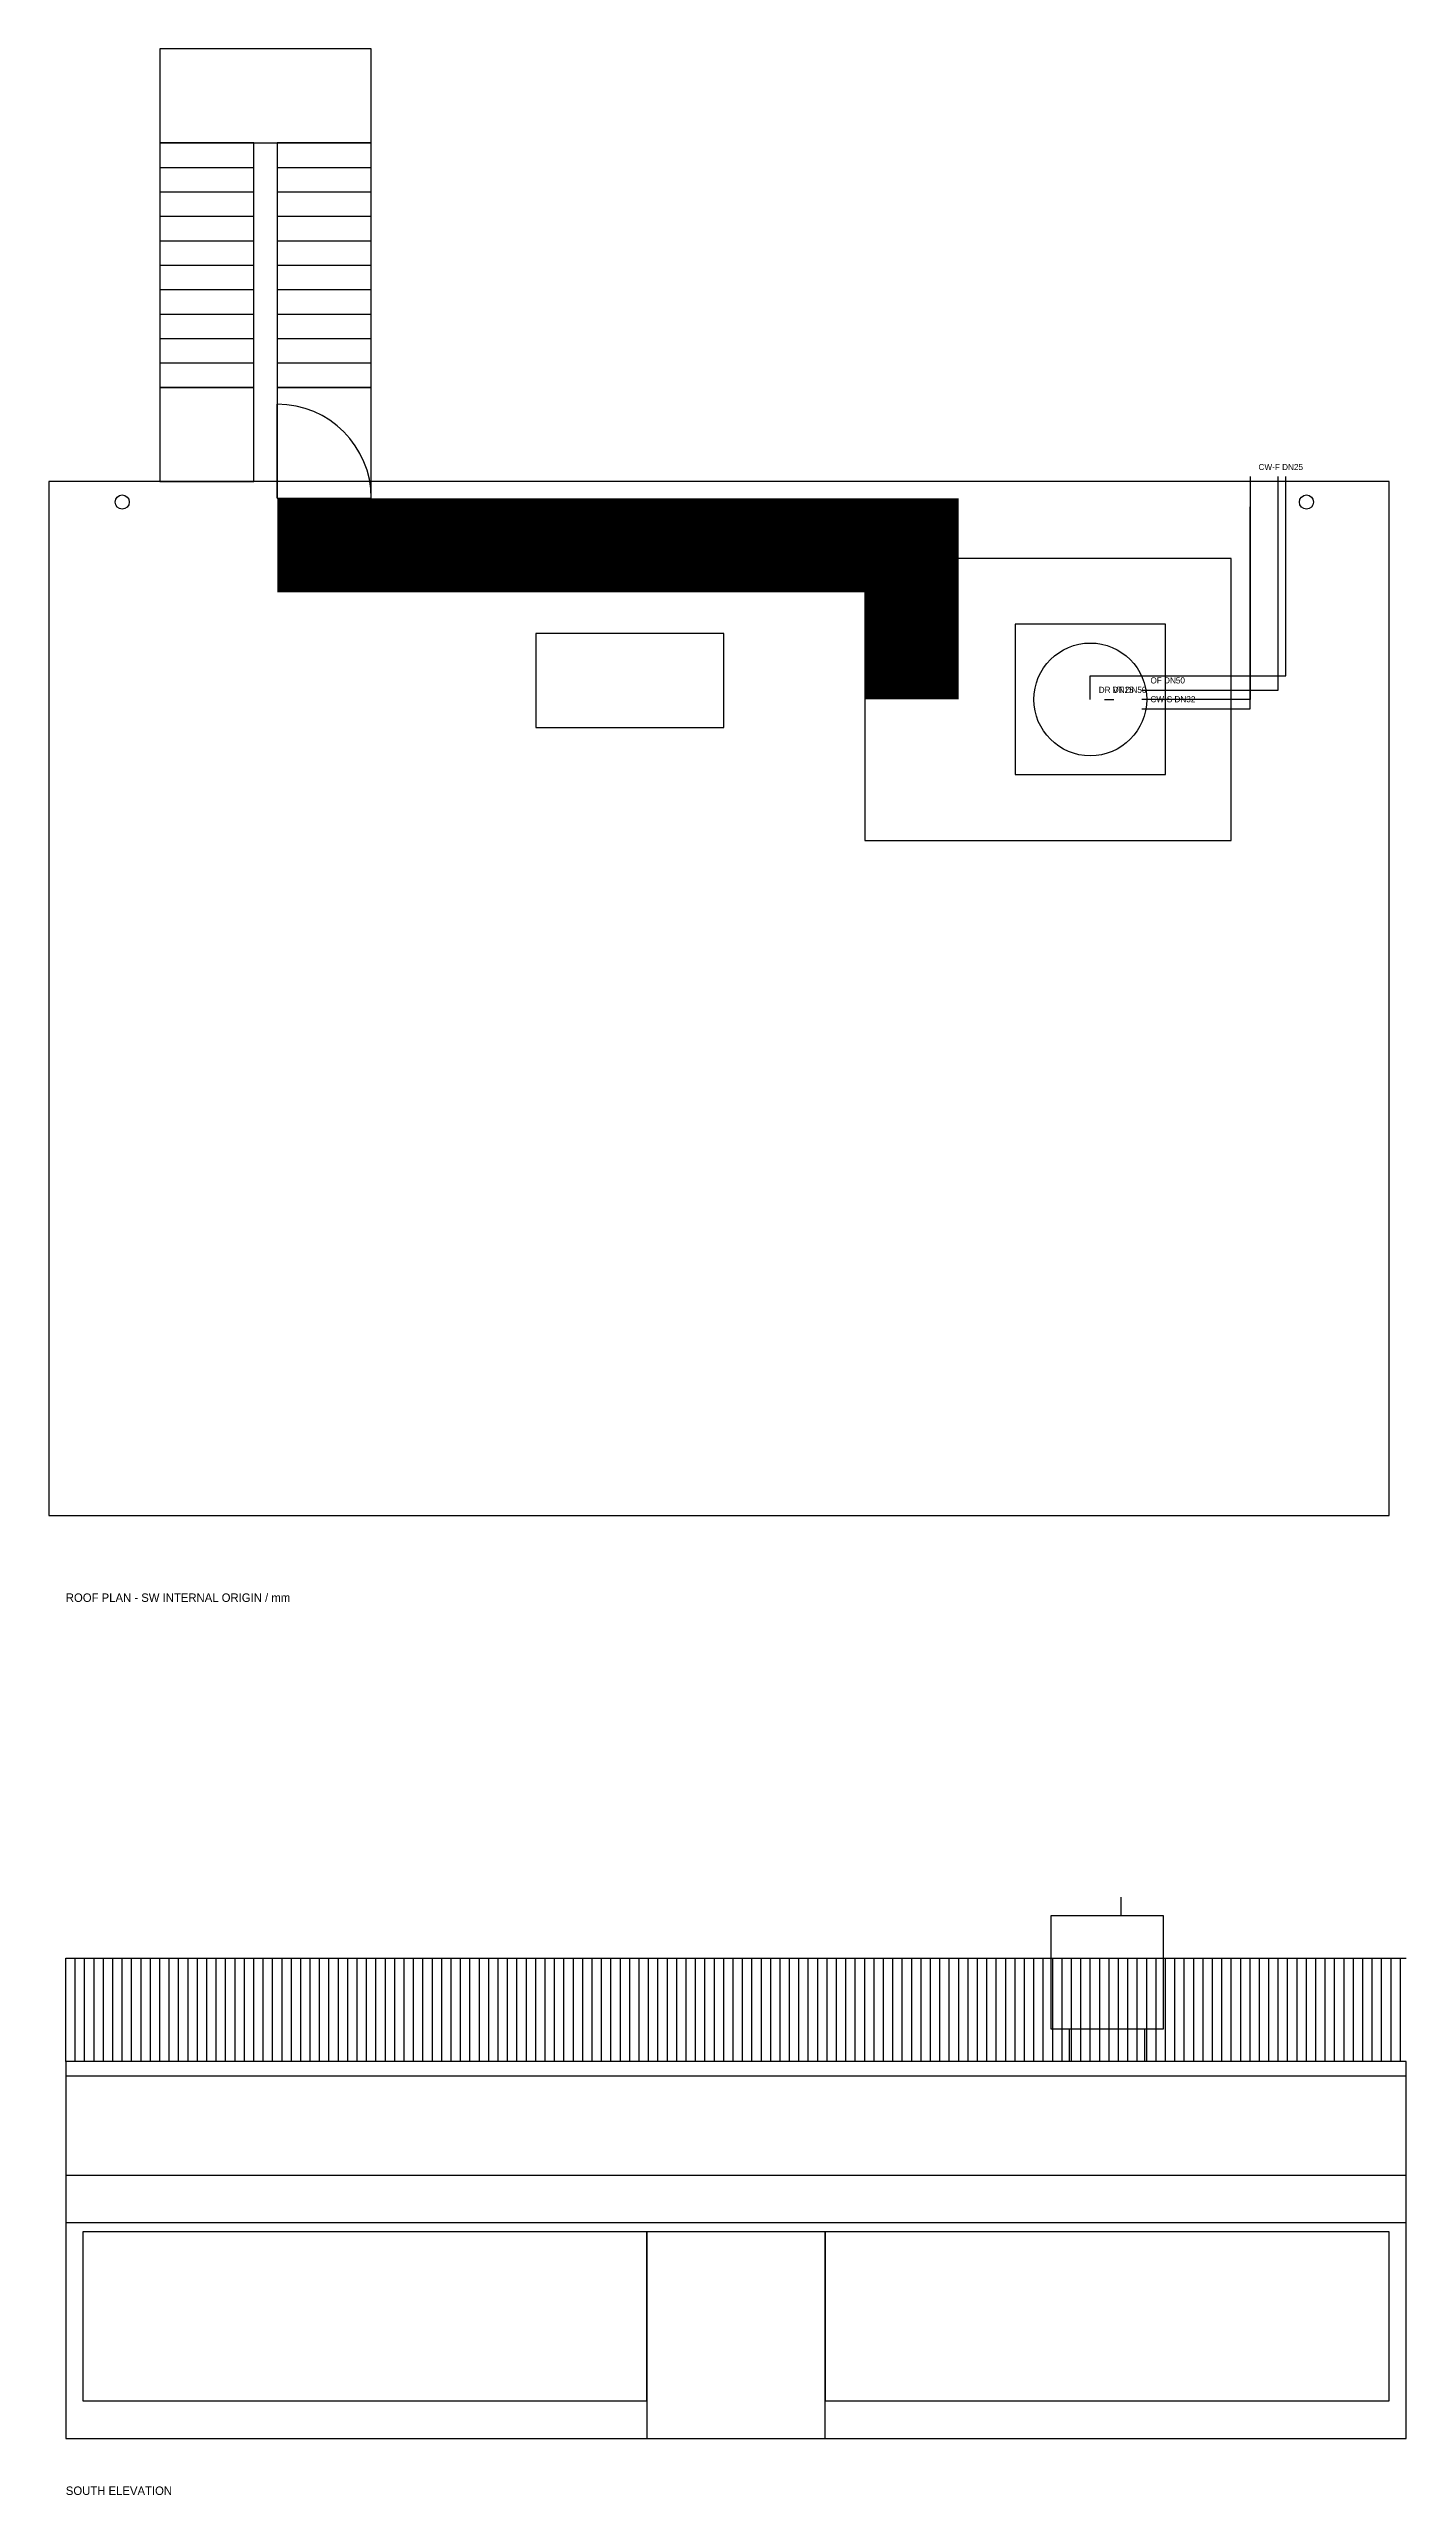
# Model space of a CAD drawing. Header units: millimetres. Extents: x -180 to 31260, y -44000 to 15420.
# Drawn here: x -180 to 14260, y -10601 to 15420 of the extents above; entities that cross this region are included whole.
import ezdxf

# ---------------------------------------------------------------- set-up
doc = ezdxf.new("R2010")
doc.units = ezdxf.units.MM
for name, color, linetype in [('DRAIN', 1, 'Continuous'), ('EXISTING', 8, 'Continuous'), ('KEEP_CLEAR', 2, 'Continuous'), ('OVERFLOW', 30, 'Continuous'), ('PROPOSED', 3, 'Continuous'), ('TEXT', 7, 'Continuous'), ('WATER_FILL', 4, 'Continuous'), ('WATER_SUPPLY', 5, 'Continuous')]:
    doc.layers.add(name, color=color, linetype=linetype)

msp = doc.modelspace()

# ---------------------------------------------------------------- linework, layer by layer
at = {"layer": 'DRAIN'}
msp.add_lwpolyline([(10900, 8500), (10900, 8750), (11600, 8750), (11600, 8750), (12980, 8750), (12980, 10870), (12980, 10870)], dxfattribs=at)
for centre in [(600, 10600), (13200, 10600)]:
    msp.add_circle(centre, 75, dxfattribs=at)
at = {"layer": 'EXISTING'}
for p, q in [((0, -5990), (0, -4890)), ((100, -5990), (100, -4890)), ((200, -5990), (200, -4890)), ((300, -5990), (300, -4890)), ((400, -5990), (400, -4890)), ((500, -5990), (500, -4890)), ((600, -5990), (600, -4890)), ((700, -5990), (700, -4890)), ((800, -5990), (800, -4890)), ((900, -5990), (900, -4890)), ((1000, -5990), (1000, -4890)), ((1100, -5990), (1100, -4890)), ((1200, -5990), (1200, -4890)), ((1300, -5990), (1300, -4890)), ((1400, -5990), (1400, -4890)), ((1500, -5990), (1500, -4890)), ((1600, -5990), (1600, -4890)), ((1700, -5990), (1700, -4890)), ((1800, -5990), (1800, -4890)), ((1900, -5990), (1900, -4890)), ((2000, -5990), (2000, -4890)), ((2100, -5990), (2100, -4890)), ((2200, -5990), (2200, -4890)), ((2300, -5990), (2300, -4890)), ((2400, -5990), (2400, -4890)), ((2500, -5990), (2500, -4890)), ((2600, -5990), (2600, -4890)), ((2700, -5990), (2700, -4890)), ((2800, -5990), (2800, -4890)), ((2900, -5990), (2900, -4890)), ((3000, -5990), (3000, -4890)), ((3100, -5990), (3100, -4890)), ((3200, -5990), (3200, -4890)), ((3300, -5990), (3300, -4890)), ((3400, -5990), (3400, -4890)), ((3500, -5990), (3500, -4890)), ((3600, -5990), (3600, -4890)), ((3700, -5990), (3700, -4890)), ((3800, -5990), (3800, -4890)), ((3900, -5990), (3900, -4890)), ((4000, -5990), (4000, -4890)), ((4100, -5990), (4100, -4890)), ((4200, -5990), (4200, -4890)), ((4300, -5990), (4300, -4890)), ((4400, -5990), (4400, -4890)), ((4500, -5990), (4500, -4890)), ((4600, -5990), (4600, -4890)), ((4700, -5990), (4700, -4890)), ((4800, -5990), (4800, -4890)), ((4900, -5990), (4900, -4890)), ((5000, -5990), (5000, -4890)), ((5100, -5990), (5100, -4890)), ((5200, -5990), (5200, -4890)), ((5300, -5990), (5300, -4890)), ((5400, -5990), (5400, -4890)), ((5500, -5990), (5500, -4890)), ((5600, -5990), (5600, -4890)), ((5700, -5990), (5700, -4890)), ((5800, -5990), (5800, -4890)), ((5900, -5990), (5900, -4890)), ((6000, -5990), (6000, -4890)), ((6100, -5990), (6100, -4890)), ((6200, -5990), (6200, -4890)), ((6300, -5990), (6300, -4890)), ((6400, -5990), (6400, -4890)), ((6500, -5990), (6500, -4890)), ((6600, -5990), (6600, -4890)), ((6700, -5990), (6700, -4890)), ((6800, -5990), (6800, -4890)), ((6900, -5990), (6900, -4890)), ((7000, -5990), (7000, -4890)), ((7100, -5990), (7100, -4890)), ((7200, -5990), (7200, -4890)), ((7300, -5990), (7300, -4890)), ((7400, -5990), (7400, -4890)), ((7500, -5990), (7500, -4890)), ((7600, -5990), (7600, -4890)), ((7700, -5990), (7700, -4890)), ((7800, -5990), (7800, -4890)), ((7900, -5990), (7900, -4890)), ((8000, -5990), (8000, -4890)), ((8100, -5990), (8100, -4890)), ((8200, -5990), (8200, -4890)), ((8300, -5990), (8300, -4890)), ((8400, -5990), (8400, -4890)), ((8500, -5990), (8500, -4890)), ((8600, -5990), (8600, -4890)), ((8700, -5990), (8700, -4890)), ((8800, -5990), (8800, -4890)), ((8900, -5990), (8900, -4890)), ((9000, -5990), (9000, -4890)), ((9100, -5990), (9100, -4890)), ((9200, -5990), (9200, -4890)), ((9300, -5990), (9300, -4890)), ((9400, -5990), (9400, -4890)), ((9500, -5990), (9500, -4890)), ((9600, -5990), (9600, -4890)), ((9700, -5990), (9700, -4890)), ((9800, -5990), (9800, -4890)), ((9900, -5990), (9900, -4890)), ((10000, -5990), (10000, -4890)), ((10100, -5990), (10100, -4890)), ((10200, -5990), (10200, -4890)), ((10300, -5990), (10300, -4890)), ((10400, -5990), (10400, -4890)), ((10500, -5990), (10500, -4890)), ((10600, -5990), (10600, -4890)), ((10700, -5990), (10700, -4890)), ((10800, -5990), (10800, -4890)), ((10900, -5990), (10900, -4890)), ((11000, -5990), (11000, -4890)), ((11100, -5990), (11100, -4890)), ((11200, -5990), (11200, -4890)), ((11300, -5990), (11300, -4890)), ((11400, -5990), (11400, -4890)), ((11500, -5990), (11500, -4890)), ((11600, -5990), (11600, -4890)), ((11700, -5990), (11700, -4890)), ((11800, -5990), (11800, -4890)), ((11900, -5990), (11900, -4890)), ((12000, -5990), (12000, -4890)), ((12100, -5990), (12100, -4890)), ((12200, -5990), (12200, -4890)), ((12300, -5990), (12300, -4890)), ((12400, -5990), (12400, -4890)), ((12500, -5990), (12500, -4890)), ((12600, -5990), (12600, -4890)), ((12700, -5990), (12700, -4890)), ((12800, -5990), (12800, -4890)), ((12900, -5990), (12900, -4890)), ((13000, -5990), (13000, -4890)), ((13100, -5990), (13100, -4890)), ((13200, -5990), (13200, -4890)), ((13300, -5990), (13300, -4890)), ((13400, -5990), (13400, -4890)), ((13500, -5990), (13500, -4890)), ((13600, -5990), (13600, -4890)), ((13700, -5990), (13700, -4890)), ((13800, -5990), (13800, -4890)), ((13900, -5990), (13900, -4890)), ((14000, -5990), (14000, -4890)), ((14100, -5990), (14100, -4890)), ((14200, -5990), (14200, -4890)), ((0, -6140), (14260, -6140))]:
    msp.add_line(p, q, dxfattribs=at)
for points in [[(-180, -180), (14080, -180), (14080, 10820), (-180, 10820)], [(0, -10000), (14260, -10000), (14260, -5990), (0, -5990)], [(180, -9600), (6180, -9600), (6180, -7800), (180, -7800)], [(6180, -10000), (8080, -10000), (8080, -7800), (6180, -7800)], [(8080, -9600), (14080, -9600), (14080, -7800), (8080, -7800)]]:
    msp.add_lwpolyline(points, close=True, dxfattribs=at)
at = {"layer": 'KEEP_CLEAR', "const_width": 1000}
msp.add_lwpolyline([(2750, 10640), (2750, 10140), (9000, 10140), (9000, 8500)], dxfattribs=at)
at = {"layer": 'KEEP_CLEAR'}
for points in [[(8500, 7000), (12400, 7000), (12400, 10000), (8500, 10000)], [(5000, 8200), (7000, 8200), (7000, 9200), (5000, 9200)]]:
    msp.add_lwpolyline(points, close=True, dxfattribs=at)
at = {"layer": 'OVERFLOW'}
msp.add_lwpolyline([(11450, 8600), (11600, 8600), (11600, 8600), (12900, 8600), (12900, 10870), (12900, 10870)], dxfattribs=at)
at = {"layer": 'PROPOSED'}
for p, q in [((1000, 14420), (2000, 14420)), ((2250, 14420), (3250, 14420)), ((1000, 14160), (2000, 14160)), ((2250, 14160), (3250, 14160)), ((1000, 13900), (2000, 13900)), ((2250, 13900), (3250, 13900)), ((1000, 13640), (2000, 13640)), ((2250, 13640), (3250, 13640)), ((1000, 13380), (2000, 13380)), ((2250, 13380), (3250, 13380)), ((1000, 13120), (2000, 13120)), ((2250, 13120), (3250, 13120)), ((1000, 12860), (2000, 12860)), ((2250, 12860), (3250, 12860)), ((1000, 12600), (2000, 12600)), ((2250, 12600), (3250, 12600)), ((1000, 12340), (2000, 12340)), ((2250, 12340), (3250, 12340)), ((1000, 12080), (2000, 12080)), ((2250, 12080), (3250, 12080)), ((1000, 11820), (2000, 11820)), ((2250, 11820), (3250, 11820)), ((2250, 10640), (2250, 11640)), ((11230, -4440), (11230, -4240)), ((0, -5990), (0, -4890)), ((0, -4890), (14260, -4890)), ((1200, -5990), (1200, -4890)), ((2400, -5990), (2400, -4890)), ((3600, -5990), (3600, -4890)), ((4800, -5990), (4800, -4890)), ((6000, -5990), (6000, -4890)), ((7200, -5990), (7200, -4890)), ((8400, -5990), (8400, -4890)), ((9600, -5990), (9600, -4890)), ((10800, -5990), (10800, -4890)), ((12000, -5990), (12000, -4890)), ((13200, -5990), (13200, -4890)), ((10680, -5990), (10680, -5640)), ((11480, -5990), (11480, -5640))]:
    msp.add_line(p, q, dxfattribs=at)
for points in [[(1000, 14420), (3250, 14420), (3250, 15420), (1000, 15420)], [(1000, 11820), (2000, 11820), (2000, 14420), (1000, 14420)], [(2250, 11820), (3250, 11820), (3250, 14420), (2250, 14420)], [(1000, 10820), (2000, 10820), (2000, 11820), (1000, 11820)], [(2250, 10640), (3250, 10640), (3250, 11820), (2250, 11820)], [(10100, 7700), (11700, 7700), (11700, 9300), (10100, 9300)], [(10480, -5640), (11680, -5640), (11680, -4440), (10480, -4440)], [(0, -7700), (14260, -7700), (14260, -7200), (0, -7200)]]:
    msp.add_lwpolyline(points, close=True, dxfattribs=at)
msp.add_lwpolyline([(11050, 8500), (11050, 8500), (11150, 8500), (11150, 8500)], dxfattribs=at)
msp.add_circle((10900, 8500), 600, dxfattribs=at)
msp.add_arc((2250, 10640), 1000, 0, 90, dxfattribs=at)
at = {"layer": 'WATER_FILL'}
msp.add_lwpolyline([(12600, 10870), (12600, 10870), (12600, 8500), (11600, 8500), (11600, 8500), (11450, 8500)], dxfattribs=at)
at = {"layer": 'WATER_SUPPLY'}
msp.add_lwpolyline([(11450, 8400), (11600, 8400), (11600, 8400), (12600, 8400), (12600, 10550), (12600, 10550)], dxfattribs=at)

# ---------------------------------------------------------------- texts
at = {"layer": 'TEXT'}
for s, height, p in [('CW-F DN25', 65, (12690, 10940)), ('DR DN25', 65, (10990, 8570)), ('VT DN50', 65, (11140, 8570)), ('OF DN50', 65, (11540, 8670)), ('CW-S DN32', 65, (11540, 8470)), ('ROOF PLAN - SW INTERNAL ORIGIN / mm', 90, (0, -1100)), ('SOUTH ELEVATION', 90, (0, -10600))]:
    msp.add_text(s, height=height, dxfattribs=at).set_placement(p)

doc.saveas('drawing.dxf')
